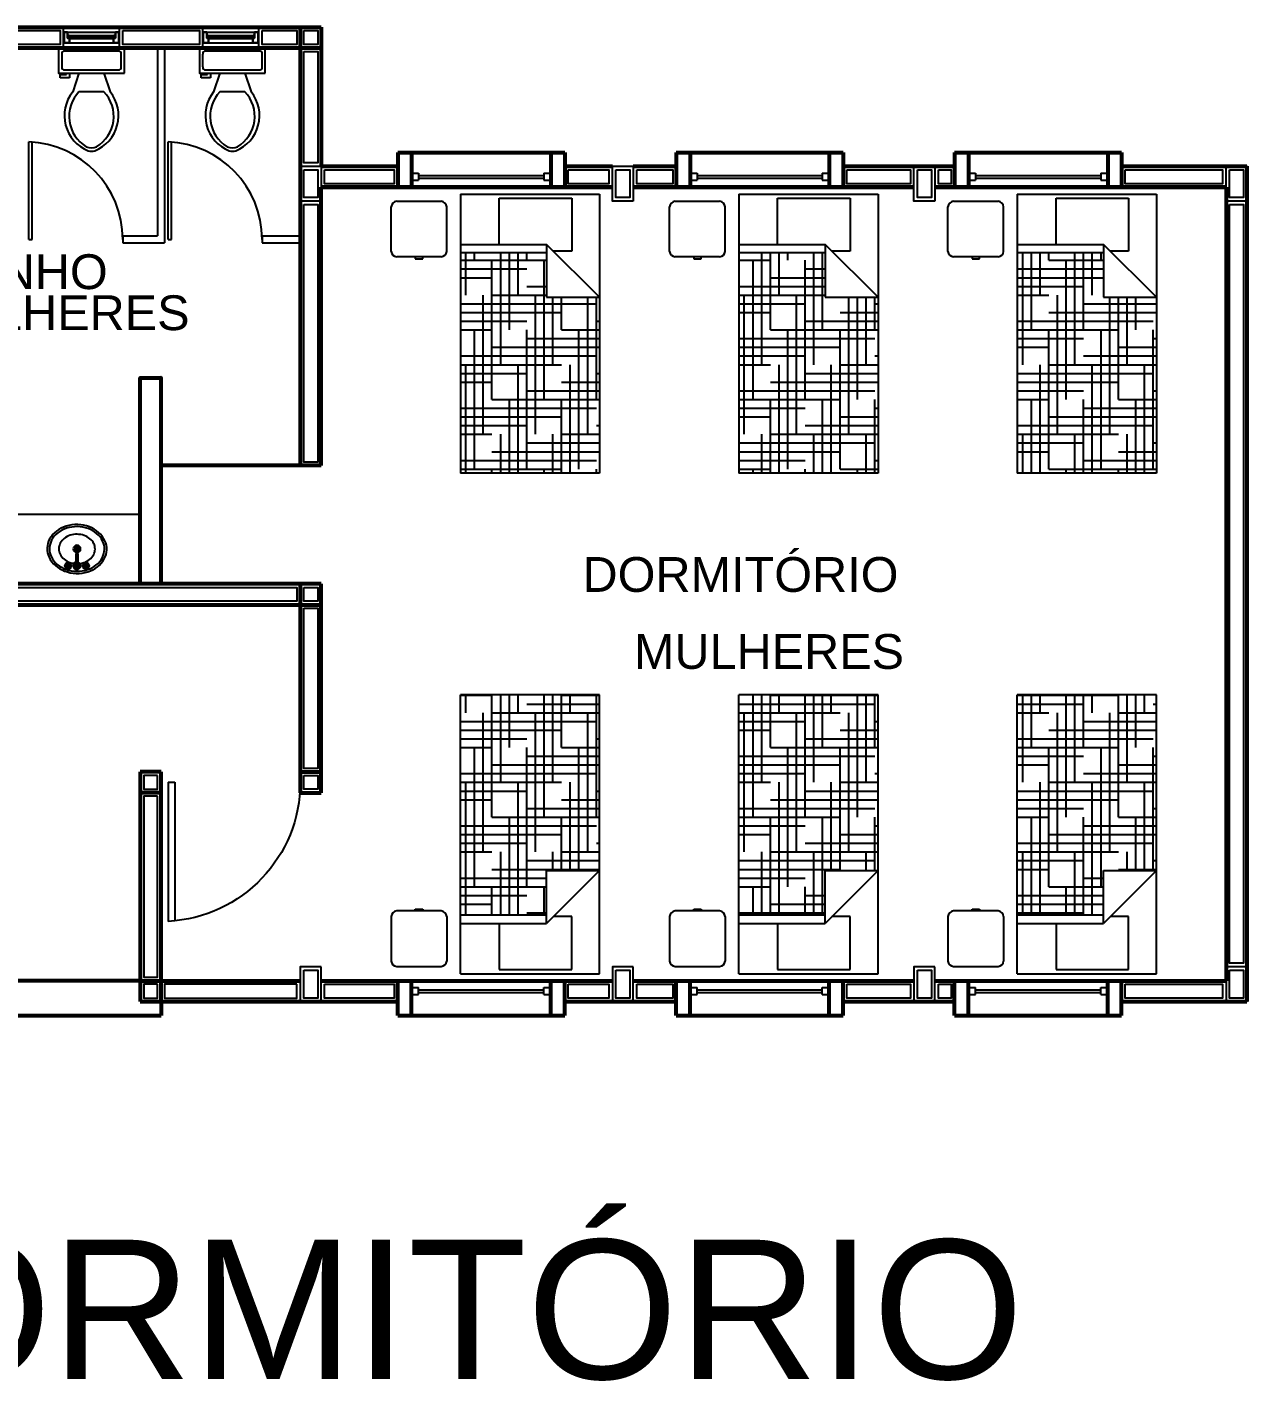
# Model space of a CAD drawing. Extents: x -98 to 79, y 8 to 90.
# Drawn here: x 54.83 to 63.59, y 52.52 to 62.24 of the extents above; entities that cross this region are included whole.
import ezdxf

# ---------------------------------------------------------------- set-up
doc = ezdxf.new("R2010")
doc.units = 0
doc.header["$MEASUREMENT"] = 0
doc.layers.get('0').update_dxf_attribs({"linetype": 'CONTINUOUS'})
for name, color, linetype in [('ALUMINIO', 33, 'CONTINUOUS'), ('CASTILLOS', 8, 'CONTINUOUS'), ('const', 7, 'CONTINUOUS'), ('MUEBLES', 7, 'CONTINUOUS'), ('MUEBLES_BAÑO', 151, 'CONTINUOUS'), ('MUROS', 1, 'CONTINUOUS'), ('PUERTA', 35, 'CONTINUOUS'), ('VENTANAS', 4, 'CONTINUOUS')]:
    doc.layers.add(name, color=color, linetype=linetype)
doc.layers.add('MURO', color=7, linetype='CONTINUOUS', lineweight=53)
doc.styles.get("Standard").update_dxf_attribs({"font": 'arial.ttf'})
pattern_1 = [(0, (24.1718, 37.56557), (0.25, 0.0625), [1, -0.5]), (90, (24.1718, 37.56557), (-0.0625, -0.25), [1, -0.5])]

# ---------------------------------------------------------------- blocks, each defined once
blk = doc.blocks.new('BUROE')
at = {"layer": 'MUEBLES'}
for p, q in [((-0.16, 0), (0.16, 0)), ((-0.2, -0.36), (-0.2, -0.04)), ((0.2, -0.36), (0.2, -0.04)), ((0.16, -0.4), (-0.16, -0.4)), ((-0.0267, -0.4), (-0.0267, -0.4133)), ((-0.0267, -0.4133), (0.0267, -0.4133)), ((0.0267, -0.4133), (0.0267, -0.4))]:
    blk.add_line(p, q, dxfattribs=at)
for centre, start, end in [((-0.1533, -0.0467), 98.1301, 171.8699), ((0.1533, -0.0467), 8.1301, 81.8699), ((-0.1533, -0.3533), 188.1301, 261.8699), ((0.1533, -0.3533), 278.1301, 351.8699)]:
    blk.add_arc(centre, 0.0471, start, end, dxfattribs=at)
blk = doc.blocks.new('P70')
at = {"layer": 'PUERTA'}
for p, q in [((-0.025, 0), (-0.05, 0)), ((-0.025, 0), (-0.025, -0.6996)), ((-0.05, 0), (-0.05, -0.6982))]:
    blk.add_line(p, q, dxfattribs=at)
blk.add_arc((0, 0), 0.7, 180, 267.95329, dxfattribs=at)
blk = doc.blocks.new('Faucet - Bathroom top')
for p, q in [((-4.107, 0.125), (-4.375, 0.125)), ((-3.75, 0.4788), (-3.75, 0.75)), ((-3.5, 0.482), (-3.5, 0.75)), ((-3.1461, 0.125), (-2.875, 0.125)), ((3.143, 0.125), (2.875, 0.125)), ((3.5, 0.4788), (3.5, 0.75)), ((3.75, 0.482), (3.75, 0.75)), ((4.1039, 0.125), (4.375, 0.125)), ((-4.1039, -0.125), (-4.375, -0.125)), ((-3.75, -0.4821), (-3.75, -0.75)), ((-3.5, -0.4789), (-3.5, -0.75)), ((-3.143, -0.125), (-2.875, -0.125)), ((-0.5, -0.8639), (-0.5, -4.5)), ((0.5, -4.5), (0.5, -0.8631)), ((3.1461, -0.125), (2.875, -0.125)), ((3.5, -0.4821), (3.5, -0.75)), ((3.75, -0.4789), (3.75, -0.75)), ((4.107, -0.125), (4.375, -0.125))]:
    blk.add_line(p, q)
for centre, radius in [((-3.625, 0), 1.375), ((-4.625, 0), 0.2795), ((-3.625, 0), 0.5), ((-3.625, 1), 0.2795), ((-2.625, 0), 0.2795), ((0, 0), 0.5), ((3.625, 0), 1.375), ((2.625, 0), 0.2795), ((3.625, 0), 0.5), ((3.625, 1), 0.2795), ((4.625, 0), 0.2795), ((-3.625, -1), 0.2795), ((3.625, -1), 0.2795)]:
    blk.add_circle(centre, radius)
for centre, radius, start, end in [((-3.625, 0), 1, 105.2407, 164.2093), ((-3.625, 0), 1, 16.44125, 74.07887), ((0, 0), 1.5, 289.6514, 250.3603), ((0, 0), 1, 300.3431, 239.7554), ((3.625, 0), 1, 106.12, 164.0884), ((3.625, 0), 1, 16.23422, 73.90469), ((-3.625, 0), 1, 196.2342, 253.9047), ((-3.625, 0), 1, 286.12, 344.0884), ((0, -4.5), 0.5, 180, 0), ((3.625, 0), 1, 196.4413, 254.0789), ((3.625, 0), 1, 285.2407, 344.2093)]:
    blk.add_arc(centre, radius, start, end)
blk = doc.blocks.new('OVALIN')
at = {"layer": 'MUEBLES_BAÑO'}
for p, q in [((0.0175, 0), (-0.0175, 0)), ((0, 0.0175), (0, -0.0175))]:
    blk.add_line(p, q, dxfattribs=at)
for points in [[(0.2141, 0.0069, -0.117634), (0.2006, -0.0588, -0.104469), (0.1554, -0.1191, -0.090016), (0.0889, -0.1588, -0.08192), (0.0056, -0.1753, -0.08192), (-0.0785, -0.1642, -0.090016), (-0.1474, -0.1288, -0.104469), (-0.1964, -0.0716, -0.117634), (-0.2141, -0.0069, -0.117634), (-0.2006, 0.0588, -0.104469), (-0.1554, 0.1191, -0.090016), (-0.0889, 0.1588, -0.08192), (-0.0056, 0.1753, -0.08192), (0.0785, 0.1642, -0.090016), (0.1474, 0.1288, -0.104469), (0.1964, 0.0716, -0.117634)], [(0.1975, 0.0028, -0.118622), (0.184, -0.0569, -0.104678), (0.1413, -0.1113, -0.089562), (0.0794, -0.1464, -0.081185), (0.0023, -0.1602, -0.081185), (-0.0753, -0.1486, -0.089562), (-0.1381, -0.1152, -0.104678), (-0.1824, -0.0621, -0.118622), (-0.1975, -0.0028, -0.118622), (-0.184, 0.0569, -0.104678), (-0.1413, 0.1113, -0.089562), (-0.0794, 0.1464, -0.081185), (-0.0023, 0.1602, -0.081185), (0.0753, 0.1486, -0.089562), (0.1381, 0.1152, -0.104678), (0.1824, 0.0621, -0.118622)]]:
    blk.add_lwpolyline(points, format="xyb", close=True, dxfattribs=at)
blk.add_lwpolyline([(-0.0205, -0.1044, -0.047101), (-0.0497, -0.0979, -0.089718), (-0.091, -0.0757, -0.104607), (-0.12, -0.0406, -0.118283), (-0.1299, -0.0015, -0.118283), (-0.1209, 0.0379, -0.104607), (-0.0927, 0.0737, -0.089718), (-0.0519, 0.0967, -0.081436), (-0.0012, 0.1056, -0.081436), (0.0497, 0.0979, -0.089718), (0.091, 0.0757, -0.104607), (0.12, 0.0406, -0.118283), (0.1299, 0.0015, -0.118283), (0.1209, -0.0379, -0.104607), (0.0927, -0.0737, -0.089718), (0.0519, -0.0967, -0.050974), (0.0204, -0.1043)], format="xyb", dxfattribs=at)
for radius in [0.0262, 0.0175]:
    blk.add_circle((0, 0), radius, dxfattribs=at)
at = {"layer": 'MUEBLES_BAÑO', "xscale": -0.0175, "yscale": 0.0175, "zscale": 0.0175, "rotation": 180.0000000000001}
blk.add_blockref('Faucet - Bathroom top', (0, -0.1207), dxfattribs=at)
blk = doc.blocks.new('Toilet - top')
for p, q in [((9.5, -6), (9.5, -2)), ((-10, -8.5), (-8, -8.5)), ((-10, -9.5), (-10, -8.5)), ((-8, -8.5), (-8, -8)), ((-7, -8), (-7, -9.5)), ((-4, -8), (-6, -14)), ((4, -8), (6, -14)), ((-7, -9.5), (-10, -9.5)), ((4, -14), (-4, -14))]:
    blk.add_line(p, q)
blk.add_lwpolyline([(10.5, -8), (10.5, 0), (-10.5, 0), (-10.5, -8)], close=True)
for points in [[(-9.5, -2), (-9.5, -6)], [(8.5, -1), (-8.5, -1)], [(-8.5, -7), (8.5, -7)]]:
    blk.add_lwpolyline(points)
for centre, radius, start, end in [((-8.62, -1.88), 0.884, 81.8699, 188.1301), ((8.62, -1.88), 0.884, 351.8699, 98.1301), ((-8.62, -6.12), 0.884, 171.8699, 278.1301), ((8.62, -6.12), 0.884, 261.8699, 8.1301), ((3.52, -21.58), 12.17, 141.4691, 247.9714), ((4.2, -21.82), 11.33, 136.3677, 238.9468), ((-3.52, -21.58), 12.17, 292.0284, 38.5307), ((-4.2, -21.82), 11.33, 301.053, 43.6321), ((0, -27.88), 4, 245.7318, 294.2682), ((0, -29), 4, 254.8605, 285.1395)]:
    blk.add_arc(centre, radius, start, end)
blk = doc.blocks.new('P100')
at = {"layer": 'PUERTA'}
for p, q in [((0.95, 0), (0.9, 0)), ((0.9, 0), (0.9, -0.995)), ((0.95, 0), (0.95, -0.9987))]:
    blk.add_line(p, q, dxfattribs=at)
blk.add_arc((1, 0), 1, 180, 267.13402, dxfattribs=at)

msp = doc.modelspace()

# ---------------------------------------------------------------- hatches: boundary and pattern name
at = {"layer": 'MUEBLES'}
h = msp.add_hatch(dxfattribs=at)
h.set_pattern_fill('HOUND', color=145, style=0)
h.set_pattern_definition(pattern_1)
h.paths.add_polyline_path([(57.945, 59.0376), (58.945, 59.0376), (58.945, 60.2997), (58.5643, 60.2997), (58.5643, 60.6202), (57.945, 60.6202)])
h = msp.add_hatch(dxfattribs=at)
h.set_pattern_fill('HOUND', color=145, style=0)
h.set_pattern_definition(pattern_1)
h.paths.add_polyline_path([(59.945, 59.0376), (60.945, 59.0376), (60.945, 60.2997), (60.5643, 60.2997), (60.5643, 60.6202), (59.945, 60.6202)])
h.paths.add_polyline_path([(62.945, 60.2997), (62.5643, 60.2997), (62.5643, 60.6202), (61.945, 60.6202), (61.945, 59.0376), (62.945, 59.0376)])
h.paths.add_polyline_path([(61.945, 57.4443), (61.945, 55.8616), (62.5643, 55.8616), (62.5643, 56.1822), (62.945, 56.1822), (62.945, 57.4443)])
h.paths.add_polyline_path([(60.945, 57.4443), (59.945, 57.4443), (59.945, 55.8616), (60.5643, 55.8616), (60.5643, 56.1822), (60.945, 56.1822)])
h.paths.add_polyline_path([(58.945, 57.4443), (57.945, 57.4443), (57.945, 55.8616), (58.5643, 55.8616), (58.5643, 56.1822), (58.945, 56.1822)])

# ---------------------------------------------------------------- linework, layer by layer
for p, q in [((55.095, 62.0909), (55.095, 62.2409)), ((55.495, 62.2409), (55.495, 62.0909)), ((56.095, 62.0909), (56.095, 62.2409)), ((56.495, 62.2409), (56.495, 62.0909)), ((55.1214, 62.204), (55.4686, 62.204)), ((55.1324, 62.1809), (55.4576, 62.1809)), ((55.1324, 62.1709), (55.4576, 62.1709)), ((55.1451, 62.1609), (55.4449, 62.1609)), ((55.1451, 62.1579), (55.4449, 62.1579)), ((56.1214, 62.204), (56.4686, 62.204)), ((56.1324, 62.1809), (56.4576, 62.1809)), ((56.1324, 62.1709), (56.4576, 62.1709)), ((56.1451, 62.1609), (56.4449, 62.1609)), ((56.1451, 62.1579), (56.4449, 62.1579)), ((55.1341, 62.1278), (55.4559, 62.1278)), ((56.1341, 62.1278), (56.4559, 62.1278))]:
    msp.add_line(p, q)
at = {"lineweight": 30}
for points in [[(55.1214, 62.204), (55.1, 62.204, 0.414214), (55.098, 62.202), (55.098, 62.1298, 0.414214), (55.1, 62.1278), (55.1341, 62.1278, 0.414214), (55.1361, 62.1298), (55.1361, 62.1559, -0.414214), (55.1381, 62.1579), (55.1451, 62.1579, 0.414214), (55.1461, 62.1589), (55.1461, 62.1599, 0.414214), (55.1451, 62.1609), (55.1254, 62.1609, -0.414214), (55.1234, 62.1629), (55.1234, 62.202, 0.414214)], [(55.1264, 62.1709), (55.1324, 62.1709, 0.414214), (55.1344, 62.1729), (55.1344, 62.1789, 0.414214), (55.1324, 62.1809), (55.1264, 62.1809, 0.414214), (55.1244, 62.1789), (55.1244, 62.1729, 0.414214)], [(55.4686, 62.204), (55.49, 62.204, -0.414214), (55.492, 62.202), (55.492, 62.1298, -0.414214), (55.49, 62.1278), (55.4559, 62.1278, -0.414214), (55.4539, 62.1298), (55.4539, 62.1559, 0.414214), (55.4519, 62.1579), (55.4449, 62.1579, -0.414214), (55.4439, 62.1589), (55.4439, 62.1599, -0.414214), (55.4449, 62.1609), (55.4646, 62.1609, 0.414214), (55.4666, 62.1629), (55.4666, 62.202, -0.414214)], [(55.4636, 62.1709), (55.4576, 62.1709, -0.414214), (55.4556, 62.1729), (55.4556, 62.1789, -0.414214), (55.4576, 62.1809), (55.4636, 62.1809, -0.414214), (55.4656, 62.1789), (55.4656, 62.1729, -0.414214)], [(56.1214, 62.204), (56.1, 62.204, 0.414214), (56.098, 62.202), (56.098, 62.1298, 0.414214), (56.1, 62.1278), (56.1341, 62.1278, 0.414214), (56.1361, 62.1298), (56.1361, 62.1559, -0.414214), (56.1381, 62.1579), (56.1451, 62.1579, 0.414214), (56.1461, 62.1589), (56.1461, 62.1599, 0.414214), (56.1451, 62.1609), (56.1254, 62.1609, -0.414214), (56.1234, 62.1629), (56.1234, 62.202, 0.414214)], [(56.1264, 62.1709), (56.1324, 62.1709, 0.414214), (56.1344, 62.1729), (56.1344, 62.1789, 0.414214), (56.1324, 62.1809), (56.1264, 62.1809, 0.414214), (56.1244, 62.1789), (56.1244, 62.1729, 0.414214)], [(56.4686, 62.204), (56.49, 62.204, -0.414214), (56.492, 62.202), (56.492, 62.1298, -0.414214), (56.49, 62.1278), (56.4559, 62.1278, -0.414214), (56.4539, 62.1298), (56.4539, 62.1559, 0.414214), (56.4519, 62.1579), (56.4449, 62.1579, -0.414214), (56.4439, 62.1589), (56.4439, 62.1599, -0.414214), (56.4449, 62.1609), (56.4646, 62.1609, 0.414214), (56.4666, 62.1629), (56.4666, 62.202, -0.414214)], [(56.4636, 62.1709), (56.4576, 62.1709, -0.414214), (56.4556, 62.1729), (56.4556, 62.1789, -0.414214), (56.4576, 62.1809), (56.4636, 62.1809, -0.414214), (56.4656, 62.1789), (56.4656, 62.1729, -0.414214)]]:
    msp.add_lwpolyline(points, format="xyb", close=True, dxfattribs=at)
at = {"color": 4}
for points in [[(55.395, 62.1629), (55.1244, 62.1629), (55.1244, 62.1689), (55.395, 62.1689), (55.4656, 62.1689), (55.4656, 62.1629)], [(56.395, 62.1629), (56.1244, 62.1629), (56.1244, 62.1689), (56.395, 62.1689), (56.4656, 62.1689), (56.4656, 62.1629)]]:
    msp.add_lwpolyline(points, close=True, dxfattribs=at)
at = {"layer": 'ALUMINIO'}
for p, q in [((55.77, 62.0909), (55.77, 60.7409)), ((55.82, 62.0909), (55.82, 60.6909)), ((55.52, 60.7409), (55.52, 60.6909)), ((55.52, 60.7409), (55.77, 60.7409)), ((55.52, 60.6909), (55.82, 60.6909)), ((56.52, 60.7409), (56.795, 60.7409)), ((56.52, 60.7409), (56.52, 60.6909)), ((56.52, 60.6909), (56.795, 60.6909))]:
    msp.add_line(p, q, dxfattribs=at)
at = {"layer": 'CASTILLOS'}
for points in [[(56.945, 60.9909), (56.795, 60.9909), (56.795, 61.2409), (56.945, 61.2409)], [(59.1866, 60.9909), (59.0366, 60.9909), (59.0366, 61.2409), (59.1866, 61.2409)], [(61.3533, 60.9909), (61.2033, 60.9909), (61.2033, 61.2409), (61.3533, 61.2409)], [(63.595, 60.9909), (63.445, 60.9909), (63.445, 61.2409), (63.595, 61.2409)], [(56.945, 55.4909), (56.795, 55.4909), (56.795, 55.2409), (56.945, 55.2409)], [(59.1866, 55.4909), (59.0366, 55.4909), (59.0366, 55.2409), (59.1866, 55.2409)], [(61.3533, 55.4909), (61.2033, 55.4909), (61.2033, 55.2409), (61.3533, 55.2409)], [(63.595, 55.4909), (63.445, 55.4909), (63.445, 55.2409), (63.595, 55.2409)]]:
    msp.add_lwpolyline(points, close=True, dxfattribs=at)
at = {"layer": 'MUEBLES'}
for p, q in [((57.945, 61.0409), (57.945, 59.0376)), ((57.945, 61.0409), (58.945, 61.0409)), ((58.2237, 60.6803), (58.2237, 61.0109)), ((58.2237, 61.0109), (58.7446, 61.0109)), ((58.7446, 61.0109), (58.7446, 60.6302)), ((58.945, 61.0409), (58.945, 59.0376)), ((59.4874, 60.9898), (59.8074, 60.9898)), ((59.945, 61.0409), (60.945, 61.0409)), ((59.945, 61.0409), (59.945, 59.0376)), ((60.2237, 61.0109), (60.7446, 61.0109)), ((60.2237, 60.6803), (60.2237, 61.0109)), ((60.7446, 61.0109), (60.7446, 60.6302)), ((60.945, 61.0409), (60.945, 59.0376)), ((61.4874, 60.9898), (61.8074, 60.9898)), ((61.945, 61.0409), (61.945, 59.0376)), ((61.945, 61.0409), (62.945, 61.0409)), ((62.2237, 60.6803), (62.2237, 61.0109)), ((62.2237, 61.0109), (62.7446, 61.0109)), ((62.7446, 61.0109), (62.7446, 60.6302)), ((62.945, 61.0409), (62.945, 59.0376)), ((59.4474, 60.6298), (59.4474, 60.9498)), ((59.8474, 60.6298), (59.8474, 60.9498)), ((61.4474, 60.6298), (61.4474, 60.9498)), ((61.8474, 60.6298), (61.8474, 60.9498)), ((57.945, 60.6803), (58.5643, 60.6803)), ((58.5643, 60.6202), (57.945, 60.6202)), ((58.5643, 60.6803), (58.5643, 60.2997)), ((58.945, 60.2997), (58.5643, 60.6803)), ((58.7446, 60.6302), (58.6144, 60.6302)), ((59.8074, 60.5898), (59.4874, 60.5898)), ((59.6208, 60.5898), (59.6208, 60.5765)), ((59.6741, 60.5765), (59.6741, 60.5898)), ((59.945, 60.6803), (60.5643, 60.6803)), ((60.5643, 60.6202), (59.945, 60.6202)), ((60.945, 60.2997), (60.5643, 60.6803)), ((60.5643, 60.6803), (60.5643, 60.2997)), ((60.7446, 60.6302), (60.6144, 60.6302)), ((61.8074, 60.5898), (61.4874, 60.5898)), ((61.6208, 60.5898), (61.6208, 60.5765)), ((61.6741, 60.5765), (61.6741, 60.5898)), ((61.945, 60.6803), (62.5643, 60.6803)), ((62.5643, 60.6202), (61.945, 60.6202)), ((62.5643, 60.6803), (62.5643, 60.2997)), ((62.945, 60.2997), (62.5643, 60.6803)), ((62.7446, 60.6302), (62.6144, 60.6302)), ((59.6208, 60.5765), (59.6741, 60.5765)), ((61.6208, 60.5765), (61.6741, 60.5765)), ((58.5643, 60.2997), (58.945, 60.2997)), ((60.5643, 60.2997), (60.945, 60.2997)), ((62.5643, 60.2997), (62.945, 60.2997)), ((58.945, 59.0376), (57.945, 59.0376)), ((60.945, 59.0376), (59.945, 59.0376)), ((62.945, 59.0376), (61.945, 59.0376)), ((58.945, 57.4443), (57.945, 57.4443)), ((57.945, 55.4409), (57.945, 57.4443)), ((58.945, 55.4409), (58.945, 57.4443)), ((59.945, 55.4409), (59.945, 57.4443)), ((60.945, 57.4443), (59.945, 57.4443)), ((60.945, 55.4409), (60.945, 57.4443)), ((62.945, 57.4443), (61.945, 57.4443)), ((61.945, 55.4409), (61.945, 57.4443)), ((62.945, 55.4409), (62.945, 57.4443)), ((58.945, 56.1822), (58.5643, 55.8015)), ((58.5643, 56.1822), (58.945, 56.1822)), ((58.5643, 55.8015), (58.5643, 56.1822)), ((60.5643, 55.8015), (60.5643, 56.1822)), ((60.5643, 56.1822), (60.945, 56.1822)), ((60.945, 56.1822), (60.5643, 55.8015)), ((62.945, 56.1822), (62.5643, 55.8015)), ((62.5643, 56.1822), (62.945, 56.1822)), ((62.5643, 55.8015), (62.5643, 56.1822)), ((57.4474, 55.852), (57.4474, 55.532)), ((57.8074, 55.892), (57.4874, 55.892)), ((57.6208, 55.892), (57.6208, 55.9054)), ((57.6208, 55.9054), (57.6741, 55.9054)), ((57.6741, 55.9054), (57.6741, 55.892)), ((57.8474, 55.852), (57.8474, 55.532)), ((58.5643, 55.8616), (57.945, 55.8616)), ((58.7446, 55.8516), (58.6144, 55.8516)), ((58.7446, 55.471), (58.7446, 55.8516)), ((59.4474, 55.852), (59.4474, 55.532)), ((59.8074, 55.892), (59.4874, 55.892)), ((59.6208, 55.9054), (59.6741, 55.9054)), ((59.6208, 55.892), (59.6208, 55.9054)), ((59.6741, 55.9054), (59.6741, 55.892)), ((59.8474, 55.852), (59.8474, 55.532)), ((60.5643, 55.8616), (59.945, 55.8616)), ((60.7446, 55.8516), (60.6144, 55.8516)), ((60.7446, 55.471), (60.7446, 55.8516)), ((61.4474, 55.852), (61.4474, 55.532)), ((61.8074, 55.892), (61.4874, 55.892)), ((61.6208, 55.9054), (61.6741, 55.9054)), ((61.6208, 55.892), (61.6208, 55.9054)), ((61.6741, 55.9054), (61.6741, 55.892)), ((61.8474, 55.852), (61.8474, 55.532)), ((62.5643, 55.8616), (61.945, 55.8616)), ((62.7446, 55.8516), (62.6144, 55.8516)), ((62.7446, 55.471), (62.7446, 55.8516)), ((57.945, 55.8015), (58.5643, 55.8015)), ((58.2237, 55.8015), (58.2237, 55.471)), ((59.945, 55.8015), (60.5643, 55.8015)), ((60.2237, 55.8015), (60.2237, 55.471)), ((61.945, 55.8015), (62.5643, 55.8015)), ((62.2237, 55.8015), (62.2237, 55.471)), ((57.4874, 55.492), (57.8074, 55.492)), ((57.945, 55.4409), (58.945, 55.4409)), ((58.2237, 55.471), (58.7446, 55.471)), ((59.4874, 55.492), (59.8074, 55.492)), ((59.945, 55.4409), (60.945, 55.4409)), ((60.2237, 55.471), (60.7446, 55.471)), ((61.4874, 55.492), (61.8074, 55.492)), ((61.945, 55.4409), (62.945, 55.4409)), ((62.2237, 55.471), (62.7446, 55.471))]:
    msp.add_line(p, q, dxfattribs=at)
for centre, start, end in [((59.4941, 60.9432), 98.1301, 171.8699), ((59.8008, 60.9432), 8.1301, 81.8699), ((61.4941, 60.9432), 98.1301, 171.8699), ((61.8008, 60.9432), 8.1301, 81.8699), ((59.4941, 60.6365), 188.1301, 261.8699), ((59.8008, 60.6365), 278.1301, 351.8699), ((61.4941, 60.6365), 188.1301, 261.8699), ((61.8008, 60.6365), 278.1301, 351.8699), ((57.4941, 55.8454), 98.1301, 171.8699), ((57.8008, 55.8454), 8.1301, 81.8699), ((59.4941, 55.8454), 98.1301, 171.8699), ((59.8008, 55.8454), 8.1301, 81.8699), ((61.4941, 55.8454), 98.1301, 171.8699), ((61.8008, 55.8454), 8.1301, 81.8699), ((57.4941, 55.5387), 188.1301, 261.8699), ((57.8008, 55.5387), 278.1301, 351.8699), ((59.4941, 55.5387), 188.1301, 261.8699), ((59.8008, 55.5387), 278.1301, 351.8699), ((61.4941, 55.5387), 188.1301, 261.8699), ((61.8008, 55.5387), 278.1301, 351.8699)]:
    msp.add_arc(centre, 0.0471, start, end, dxfattribs=at)
at = {"layer": 'MUEBLES_BAÑO', "color": 7}
msp.add_line((52.795, 58.7409), (55.645, 58.7409), dxfattribs=at)
at = {"layer": 'MURO'}
for p, q in [((52.645, 62.2409), (56.945, 62.2409)), ((56.795, 62.2409), (56.795, 59.0909)), ((56.945, 62.2409), (56.945, 61.2409)), ((52.645, 62.0909), (56.945, 62.0909)), ((57.495, 61.3409), (58.695, 61.3409)), ((57.495, 61.3409), (57.495, 61.0909)), ((57.595, 61.3409), (57.595, 61.0909)), ((58.595, 61.3409), (58.595, 61.0909)), ((58.695, 61.3409), (58.695, 61.0909)), ((59.495, 61.3409), (59.495, 61.0909)), ((59.495, 61.3409), (60.695, 61.3409)), ((59.595, 61.3409), (59.595, 61.0909)), ((60.595, 61.3409), (60.595, 61.0909)), ((60.695, 61.3409), (60.695, 61.0909)), ((61.495, 61.3409), (62.695, 61.3409)), ((61.495, 61.3409), (61.495, 61.0909)), ((61.595, 61.3409), (61.595, 61.0909)), ((62.595, 61.3409), (62.595, 61.0909)), ((62.695, 61.3409), (62.695, 61.0909)), ((56.945, 61.2409), (57.495, 61.2409)), ((58.695, 61.2409), (59.0366, 61.2409)), ((59.1866, 61.2409), (59.495, 61.2409)), ((60.695, 61.2409), (61.495, 61.2409)), ((62.695, 61.2409), (63.595, 61.2409)), ((62.695, 61.2409), (63.445, 61.2409)), ((63.595, 61.2409), (63.595, 55.2409)), ((56.945, 59.0909), (56.945, 61.0909)), ((56.945, 61.0909), (59.0366, 61.0909)), ((59.0366, 61.0909), (56.945, 61.0909)), ((61.2033, 61.0909), (59.1866, 61.0909)), ((59.1866, 61.0909), (61.2033, 61.0909)), ((63.445, 61.0909), (61.3533, 61.0909)), ((61.3533, 61.0909), (63.445, 61.0909)), ((63.445, 61.0909), (63.445, 55.3909)), ((55.645, 58.2409), (55.645, 59.7209)), ((55.646, 59.7219), (55.794, 59.7219)), ((55.795, 58.2409), (55.795, 59.7209)), ((56.795, 59.0909), (55.795, 59.0909)), ((56.945, 59.0909), (56.795, 59.0909)), ((56.945, 58.2409), (52.795, 58.2409)), ((56.795, 58.2409), (56.795, 56.7409)), ((56.945, 56.7409), (56.945, 58.2409)), ((47.345, 58.0909), (56.945, 58.0909)), ((55.795, 56.8909), (55.645, 56.8909)), ((55.645, 56.8909), (55.645, 55.2409)), ((55.795, 55.2409), (55.795, 56.8909)), ((56.795, 56.8909), (56.945, 56.8909)), ((55.795, 56.7409), (55.645, 56.7409)), ((56.795, 56.7409), (56.945, 56.7409)), ((55.645, 55.3909), (48.645, 55.3909)), ((55.645, 55.3909), (56.795, 55.3909)), ((56.945, 55.3909), (59.0366, 55.3909)), ((57.495, 55.1409), (57.495, 55.3909)), ((57.595, 55.1409), (57.595, 55.3909)), ((58.595, 55.1409), (58.595, 55.3909)), ((58.695, 55.1409), (58.695, 55.3909)), ((59.1866, 55.3909), (61.2033, 55.3909)), ((59.495, 55.1409), (59.495, 55.3909)), ((59.595, 55.1409), (59.595, 55.3909)), ((60.595, 55.1409), (60.595, 55.3909)), ((60.695, 55.1409), (60.695, 55.3909)), ((61.3533, 55.3909), (63.445, 55.3909)), ((61.495, 55.1409), (61.495, 55.3909)), ((61.595, 55.1409), (61.595, 55.3909)), ((62.595, 55.1409), (62.595, 55.3909)), ((62.695, 55.1409), (62.695, 55.3909)), ((55.645, 55.2409), (57.495, 55.2409)), ((55.795, 55.2409), (55.795, 55.1409)), ((58.695, 55.2409), (59.495, 55.2409)), ((58.695, 55.2409), (59.495, 55.2409)), ((60.695, 55.2409), (61.495, 55.2409)), ((60.695, 55.2409), (61.495, 55.2409)), ((62.695, 55.2409), (63.595, 55.2409)), ((62.695, 55.2409), (63.445, 55.2409)), ((48.495, 55.1409), (55.795, 55.1409)), ((57.495, 55.1409), (58.695, 55.1409)), ((59.495, 55.1409), (60.695, 55.1409)), ((61.495, 55.1409), (62.695, 55.1409))]:
    msp.add_line(p, q, dxfattribs=at)
for centre, start, end in [((55.646, 59.7209), 90, 180), ((55.794, 59.7209), 0, 90)]:
    msp.add_arc(centre, 0.001, start, end, dxfattribs=at)
at = {"layer": 'MUROS'}
for points in [[(54.52, 62.2159), (55.07, 62.2159), (55.07, 62.1159), (54.52, 62.1159)], [(55.52, 62.2159), (56.07, 62.2159), (56.07, 62.1159), (55.52, 62.1159)], [(56.52, 62.2159), (56.77, 62.2159), (56.77, 62.1159), (56.52, 62.1159)], [(56.82, 62.2159), (56.92, 62.2159), (56.92, 62.1159), (56.82, 62.1159)], [(56.82, 62.0659), (56.92, 62.0659), (56.92, 61.2659), (56.82, 61.2659)], [(56.82, 61.2159), (56.92, 61.2159), (56.92, 61.0159), (56.82, 61.0159)], [(56.97, 61.2159), (57.47, 61.2159), (57.47, 61.1159), (56.97, 61.1159)], [(58.72, 61.2159), (59.0116, 61.2159), (59.0116, 61.1159), (58.72, 61.1159)], [(59.0616, 61.2159), (59.1616, 61.2159), (59.1616, 61.0159), (59.0616, 61.0159)], [(59.2116, 61.2159), (59.47, 61.2159), (59.47, 61.1159), (59.2116, 61.1159)], [(60.72, 61.2159), (61.1783, 61.2159), (61.1783, 61.1159), (60.72, 61.1159)], [(61.2283, 61.2159), (61.3283, 61.2159), (61.3283, 61.0159), (61.2283, 61.0159)], [(61.3783, 61.2159), (61.47, 61.2159), (61.47, 61.1159), (61.3783, 61.1159)], [(62.72, 61.2159), (63.42, 61.2159), (63.42, 61.1159), (62.72, 61.1159)], [(63.47, 61.2159), (63.57, 61.2159), (63.57, 61.0159), (63.47, 61.0159)], [(56.82, 60.9659), (56.92, 60.9659), (56.92, 59.1159), (56.82, 59.1159)], [(63.47, 60.9659), (63.57, 60.9659), (63.57, 55.5159), (63.47, 55.5159)], [(52.82, 58.2159), (56.77, 58.2159), (56.77, 58.1159), (52.82, 58.1159)], [(56.82, 58.2159), (56.92, 58.2159), (56.92, 58.1159), (56.82, 58.1159)], [(56.82, 58.0659), (56.92, 58.0659), (56.92, 56.9159), (56.82, 56.9159)], [(55.77, 56.8659), (55.67, 56.8659), (55.67, 56.7659), (55.77, 56.7659)], [(56.82, 56.8659), (56.92, 56.8659), (56.92, 56.7659), (56.82, 56.7659)], [(55.77, 56.7159), (55.67, 56.7159), (55.67, 55.4159), (55.77, 55.4159)], [(56.82, 55.4659), (56.92, 55.4659), (56.92, 55.2659), (56.82, 55.2659)], [(59.0616, 55.4659), (59.1616, 55.4659), (59.1616, 55.2659), (59.0616, 55.2659)], [(61.2283, 55.4659), (61.3283, 55.4659), (61.3283, 55.2659), (61.2283, 55.2659)], [(63.47, 55.4659), (63.57, 55.4659), (63.57, 55.2659), (63.47, 55.2659)], [(55.77, 55.3659), (55.67, 55.3659), (55.67, 55.2659), (55.77, 55.2659)], [(56.77, 55.3659), (55.82, 55.3659), (55.82, 55.2659), (56.77, 55.2659)], [(56.97, 55.3659), (57.47, 55.3659), (57.47, 55.2659), (56.97, 55.2659)], [(58.72, 55.3659), (59.0116, 55.3659), (59.0116, 55.2659), (58.72, 55.2659)], [(59.2116, 55.3659), (59.47, 55.3659), (59.47, 55.2659), (59.2116, 55.2659)], [(60.72, 55.3659), (61.1783, 55.3659), (61.1783, 55.2659), (60.72, 55.2659)], [(61.3783, 55.3659), (61.47, 55.3659), (61.47, 55.2659), (61.3783, 55.2659)], [(62.72, 55.3659), (63.42, 55.3659), (63.42, 55.2659), (62.72, 55.2659)]]:
    msp.add_lwpolyline(points, close=True, dxfattribs=at)
at = {"layer": 'VENTANAS'}
for p, q in [((57.595, 61.1909), (57.645, 61.1909)), ((57.645, 61.1909), (57.645, 61.1409)), ((57.645, 61.1759), (58.545, 61.1759)), ((58.545, 61.1909), (58.545, 61.1409)), ((58.545, 61.1909), (58.595, 61.1909)), ((59.595, 61.1909), (59.645, 61.1909)), ((59.645, 61.1909), (59.645, 61.1409)), ((59.645, 61.1759), (60.545, 61.1759)), ((60.545, 61.1909), (60.545, 61.1409)), ((60.545, 61.1909), (60.595, 61.1909)), ((61.595, 61.1909), (61.645, 61.1909)), ((61.645, 61.1909), (61.645, 61.1409)), ((61.645, 61.1759), (62.545, 61.1759)), ((62.545, 61.1909), (62.545, 61.1409)), ((62.545, 61.1909), (62.595, 61.1909)), ((57.595, 61.1409), (57.645, 61.1409)), ((57.645, 61.1559), (58.545, 61.1559)), ((58.545, 61.1409), (58.595, 61.1409)), ((59.595, 61.1409), (59.645, 61.1409)), ((59.645, 61.1559), (60.545, 61.1559)), ((60.545, 61.1409), (60.595, 61.1409)), ((61.595, 61.1409), (61.645, 61.1409)), ((61.645, 61.1559), (62.545, 61.1559)), ((62.545, 61.1409), (62.595, 61.1409)), ((57.595, 55.3409), (57.645, 55.3409)), ((57.645, 55.2909), (57.645, 55.3409)), ((58.545, 55.2909), (58.545, 55.3409)), ((58.545, 55.3409), (58.595, 55.3409)), ((59.595, 55.3409), (59.645, 55.3409)), ((59.645, 55.2909), (59.645, 55.3409)), ((60.545, 55.2909), (60.545, 55.3409)), ((60.545, 55.3409), (60.595, 55.3409)), ((61.595, 55.3409), (61.645, 55.3409)), ((61.645, 55.2909), (61.645, 55.3409)), ((62.545, 55.2909), (62.545, 55.3409)), ((62.545, 55.3409), (62.595, 55.3409)), ((57.595, 55.2909), (57.645, 55.2909)), ((57.645, 55.3259), (58.545, 55.3259)), ((57.645, 55.3059), (58.545, 55.3059)), ((58.545, 55.2909), (58.595, 55.2909)), ((59.595, 55.2909), (59.645, 55.2909)), ((59.645, 55.3259), (60.545, 55.3259)), ((59.645, 55.3059), (60.545, 55.3059)), ((60.545, 55.2909), (60.595, 55.2909)), ((61.595, 55.2909), (61.645, 55.2909)), ((61.645, 55.3259), (62.545, 55.3259)), ((61.645, 55.3059), (62.545, 55.3059)), ((62.545, 55.2909), (62.595, 55.2909))]:
    msp.add_line(p, q, dxfattribs=at)

# ---------------------------------------------------------------- block references
at = {"layer": 'const'}
msp.add_blockref('BUROE', (57.6474, 60.9898), dxfattribs=at)
at = {"layer": 'MUEBLES_BAÑO', "xscale": 0.0225, "yscale": 0.0225, "zscale": 0.0225, "rotation": 359.9999999999999}
for p in [(55.295, 62.0909), (56.3075, 62.0909)]:
    msp.add_blockref('Toilet - top', p, dxfattribs=at)
at = {"layer": 'MUEBLES_BAÑO', "xscale": -1}
msp.add_blockref('OVALIN', (55.1909, 58.4921), dxfattribs=at)
at = {"layer": 'PUERTA', "color": 41, "rotation": 180}
for p in [(54.82, 60.7159), (55.82, 60.7159)]:
    msp.add_blockref('P70', p, dxfattribs=at)
at = {"layer": 'PUERTA', "color": 41, "xscale": -1}
msp.add_blockref('P100', (56.795, 56.8159), dxfattribs=at)

# ---------------------------------------------------------------- texts
at = {"layer": 'MURO'}
for s, height, p in [('BANHO', 0.25, (54.1702, 60.3588)), ('MULHERES', 0.25, (54.0594, 60.0639)), ('DORMITÓRIO', 0.25, (58.8224, 58.1838)), ('MULHERES', 0.25, (59.1916, 57.6308)), ('PLANTA BAIXA DORMITÓRIO', 1, (42.5879, 52.53))]:
    msp.add_text(s, height=height, dxfattribs=at).set_placement(p)

doc.saveas('drawing.dxf')
